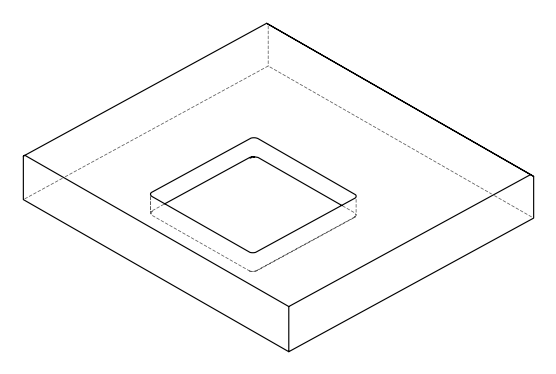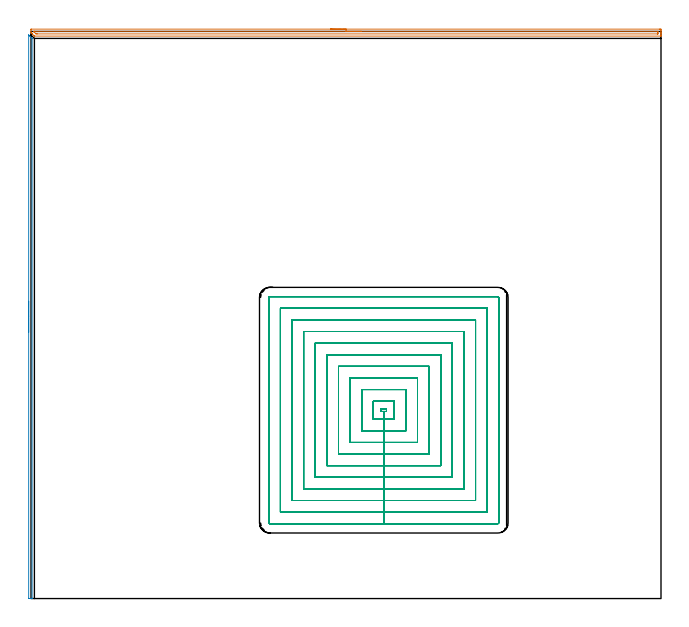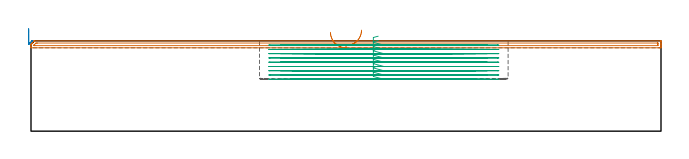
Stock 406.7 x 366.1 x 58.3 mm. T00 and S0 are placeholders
(PLAN: 3 operations, 1 tool changes, 69.9 min)
(1 AREA_MILL | FG_CHAMFER_SURFACE | UGT0205_001 | 6.67 min | 4114 mm3)
(2 AREA_MILL_1 | FG_CHAMFER_SURFACE_1 | UGT0205_001 | 3.06 min | 877 mm3)
(3 MILL_RECTANGULAR_POCKET | POCKET_RECTANGULAR_STRAIGHT | UGT0201_092 | Follow Part, ap 3, ae 75% | 60.17 min | 630134 mm3)
(TOOL UGT0205_001 | Chamfer Mill 20 x 3 x 45 deg. | D20 FL50 Z2)
(TOOL UGT0201_092 | End mill 12 mm | D12 R1 FL26 Z4)
(OP 1 AREA_MILL)
G17 G21 G94 G90
T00 M6
G54
G17 G0 G90 X193.35 Y367.6 S1061 M3
G43 Z68.3 H0
Z63.8
G94 G1 X193.388 Z62.928 F250.
X193.502 Z62.064
X193.691 Z61.212
X193.953 Z60.38
X194.287 Z59.574
X194.69 Z58.8
X195.158 Z58.064
X195.69 Z57.372
X196.279 Z56.729
X196.922 Z56.14
X197.614 Z55.608
X198.35 Z55.14
X199.124 Z54.737
X199.93 Z54.403
X200.762 Z54.141
X201.614 Z53.952
X202.478 Z53.838
X203.35 Z53.8
X405.598
X406.085 Y367.599 Z53.801
X406.567 Y367.594 Z53.803
X406.691 Y367.591 Z53.805
X406.7 Y367.117 Z54.278
Y366.842 Z54.553
Y366.234 Z55.161
Y365.683 Z55.714
Y365.35 Z56.046
Y364.799 Z56.597
Y364.466 Z56.929
Y363.801 Z57.598
Y363.463 Z57.936
Y363.115 Z58.275
X406.692 Y363.103 Z58.288
X406.533 Y363.1 Z58.3
X2.401
X2.194 Y363.104 Z58.289
X1.987 Y363.313 Z58.086
X0.912 Y364.387 Z57.011
X0.832 Y364.466 Z56.93
X0.615 Y364.685 Z56.715
X0.163 Y365.136 Z56.263
X0.019 Y365.283 Z56.115
X0.004 Y365.307 Z56.09
X0.001 Y365.35 Z56.048
X0. Y365.378 Z56.021
Y365.577 Z55.823
Y366.452 Z54.947
Y367.117 Z54.278
Y367.449 Z53.947
X0.002 Y367.591 Z53.805
X0.168 Y367.6 Z53.8
X203.35
Y366.186 Z55.214
X404.348 Y366.185 Z55.215
X404.688 Y366.179 Z55.221
X404.693 Y366.07 Z55.33
X404.699 Y365.838 Z55.562
Y365.35 Z56.05
X404.698 Y364.955 Z56.445
X404.69 Y364.558 Z56.842
X404.686 Y364.52 Z56.88
X404.668 Y364.518 Z56.882
X404.616 Y364.516 Z56.884
X404.51 Y364.515 Z56.885
X404.299 Y364.514 Z56.886
X4.139
X3.294 Y364.52 Z56.88
X3.238 Y364.521 Z56.879
X2.399 Y365.35 Z56.05
X2.263 Y365.486 Z55.914
X2.01 Y365.762 Z55.638
X2.005 Y365.774 Z55.626
X2.002 Y365.803 Z55.597
Y365.879 Z55.521
X2.01 Y366.143 Z55.257
X2.014 Y366.18 Z55.22
X2.032 Y366.182 Z55.218
X2.084 Y366.184 Z55.216
X2.19 Y366.185 Z55.215
X2.401 Y366.186 Z55.214
X203.35
X204.222 Z55.252
X205.086 Z55.366
X205.938 Z55.555
X206.77 Z55.817
X207.576 Z56.151
X208.35 Z56.554
X209.086 Z57.023
X209.778 Z57.554
X210.421 Z58.143
X211.01 Z58.786
X211.542 Z59.478
X212.01 Z60.214
X212.413 Z60.988
X212.747 Z61.794
X213.009 Z62.626
X213.198 Z63.478
X213.312 Z64.343
X213.35 Z65.214
G0 Z68.3
M5
M2
(OP 2 AREA_MILL_1)
G17 G21 G94 G90
T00 M6
G54
G17 G0 G90 X-1.5 Y171.9 S1061 M3
G43 Z68.3 H0
Z66.1
G94 G1 Y171.938 Z65.228 F250.
Y172.052 Z64.364
Y172.241 Z63.512
Y172.503 Z62.68
Y172.837 Z61.874
Y173.24 Z61.1
Y173.709 Z60.364
Y174.24 Z59.672
Y174.829 Z59.029
Y175.472 Z58.44
Y176.164 Z57.908
Y176.9 Z57.44
Y177.674 Z57.037
Y178.48 Z56.703
Y179.312 Z56.441
Y180.164 Z56.252
Y181.028 Z56.138
Y181.9 Z56.1
Y363.681
X-1.496 Y363.752 Z56.103
X-1.492 Y363.782 Z56.104
X-1.403 Y363.704 Z56.196
X-0.886 Y363.186 Z56.713
X0.48 Y361.82 Z58.08
X0.638 Y361.66 Z58.234
X0.696 Y361.595 Z58.289
X0.7 Y361.4 Z58.3
Y0.167
X0.697 Y0.01 Z58.288
X0.614 Y0.004 Z58.206
X0.525 Y0. Z58.124
X0.248 Z57.848
X-0.4 Z57.194
X-0.724 Z56.872
X-1.12 Z56.476
X-1.266 Y0.002 Z56.33
X-1.491 Y0.005 Z56.105
X-1.494 Y0.049 Z56.103
X-1.5 Y0.167 Z56.1
Y181.9
Y182.772 Z56.138
Y183.637 Z56.252
Y184.488 Z56.441
Y185.32 Z56.703
Y186.126 Z57.037
Y186.9 Z57.44
Y187.636 Z57.908
Y188.328 Z58.44
Y188.971 Z59.029
Y189.56 Z59.672
Y190.092 Z60.364
Y190.56 Z61.1
Y190.963 Z61.874
Y191.297 Z62.68
Y191.559 Z63.512
Y191.748 Z64.364
Y191.862 Z65.228
Y191.9 Z66.1
G0 Z68.3
M5
M2
(OP 3 MILL_RECTANGULAR_POCKET)
G17 G21 G94 G90
T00 M6
G54
G17 G0 G90 X224.13 Y127.4 S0 M3
G43 Z68.3 H0
Z61.3
G94 G1 X221. Z60.461 F250.
Y115.8 Z57.353
X227.75 Z55.544
Y120.8
X229.5 F500.
Y122.4
X226.
Y120.8
X227.75
Y115.8
X234.5
Y127.4
X221.
Y115.8
X227.75
Y108.3
X242.
Y134.9
X213.5
Y108.3
X227.75
Y100.8
X249.5
Y142.4
X206.
Y100.8
X227.75
Y93.3
X257.
Y149.9
X198.5
Y93.3
X227.75
Y85.8
X264.5
Y157.4
X191.
Y85.8
X227.75
Y78.3
X272.
Y164.9
X183.5
Y78.3
X227.75
Y70.8
X279.5
Y172.4
X176.
Y70.8
X227.75
Y63.3
X287.
Y179.9
X168.5
Y63.3
X227.75
Y55.8
X294.5
Y187.4
X161.
Y55.8
X227.75
Y48.3
X301.3
G3 X302. Y49. R0.7
G1 Y194.2
G3 X301.3 Y194.9 R0.7
G1 X154.2
G3 X153.5 Y194.2 R0.7
G1 Y49.
G3 X154.2 Y48.3 R0.7
G1 X227.75
X228.75
G0 X224.13 Y127.4 Z58.544
G1 X221. Z57.706 F250.
Y115.8 Z54.597
X227.75 Z52.789
Y120.8
X229.5 F500.
Y122.4
X226.
Y120.8
X227.75
Y115.8
X234.5
Y127.4
X221.
Y115.8
X227.75
Y108.3
X242.
Y134.9
X213.5
Y108.3
X227.75
Y100.8
X249.5
Y142.4
X206.
Y100.8
X227.75
Y93.3
X257.
Y149.9
X198.5
Y93.3
X227.75
Y85.8
X264.5
Y157.4
X191.
Y85.8
X227.75
Y78.3
X272.
Y164.9
X183.5
Y78.3
X227.75
Y70.8
X279.5
Y172.4
X176.
Y70.8
X227.75
Y63.3
X287.
Y179.9
X168.5
Y63.3
X227.75
Y55.8
X294.5
Y187.4
X161.
Y55.8
X227.75
Y48.3
X301.3
G3 X302. Y49. R0.7
G1 Y194.2
G3 X301.3 Y194.9 R0.7
G1 X154.2
G3 X153.5 Y194.2 R0.7
G1 Y49.
G3 X154.2 Y48.3 R0.7
G1 X227.75
X228.75
G0 X224.13 Y127.4 Z55.789
G1 X221. Z54.95 F250.
Y115.8 Z51.842
X227.75 Z50.033
Y120.8
X229.5 F500.
Y122.4
X226.
Y120.8
X227.75
Y115.8
X234.5
Y127.4
X221.
Y115.8
X227.75
Y108.3
X242.
Y134.9
X213.5
Y108.3
X227.75
Y100.8
X249.5
Y142.4
X206.
Y100.8
X227.75
Y93.3
X257.
Y149.9
X198.5
Y93.3
X227.75
Y85.8
X264.5
Y157.4
X191.
Y85.8
X227.75
Y78.3
X272.
Y164.9
X183.5
Y78.3
X227.75
Y70.8
X279.5
Y172.4
X176.
Y70.8
X227.75
Y63.3
X287.
Y179.9
X168.5
Y63.3
X227.75
Y55.8
X294.5
Y187.4
X161.
Y55.8
X227.75
Y48.3
X301.3
G3 X302. Y49. R0.7
G1 Y194.2
G3 X301.3 Y194.9 R0.7
G1 X154.2
G3 X153.5 Y194.2 R0.7
G1 Y49.
G3 X154.2 Y48.3 R0.7
G1 X227.75
X228.75
G0 X224.13 Y127.4 Z53.033
G1 X221. Z52.195 F250.
Y115.8 Z49.086
X227.75 Z47.278
Y120.8
X229.5 F500.
Y122.4
X226.
Y120.8
X227.75
Y115.8
X234.5
Y127.4
X221.
Y115.8
X227.75
Y108.3
X242.
Y134.9
X213.5
Y108.3
X227.75
Y100.8
X249.5
Y142.4
X206.
Y100.8
X227.75
Y93.3
X257.
Y149.9
X198.5
Y93.3
X227.75
Y85.8
X264.5
Y157.4
X191.
Y85.8
X227.75
Y78.3
X272.
Y164.9
X183.5
Y78.3
X227.75
Y70.8
X279.5
Y172.4
X176.
Y70.8
X227.75
Y63.3
X287.
Y179.9
X168.5
Y63.3
X227.75
Y55.8
X294.5
Y187.4
X161.
Y55.8
X227.75
Y48.3
X301.3
G3 X302. Y49. R0.7
G1 Y194.2
G3 X301.3 Y194.9 R0.7
G1 X154.2
G3 X153.5 Y194.2 R0.7
G1 Y49.
G3 X154.2 Y48.3 R0.7
G1 X227.75
X228.75
G0 X224.13 Y127.4 Z50.278
G1 X221. Z49.439 F250.
Y115.8 Z46.331
X227.75 Z44.522
Y120.8
X229.5 F500.
Y122.4
X226.
Y120.8
X227.75
Y115.8
X234.5
Y127.4
X221.
Y115.8
X227.75
Y108.3
X242.
Y134.9
X213.5
Y108.3
X227.75
Y100.8
X249.5
Y142.4
X206.
Y100.8
X227.75
Y93.3
X257.
Y149.9
X198.5
Y93.3
X227.75
Y85.8
X264.5
Y157.4
X191.
Y85.8
X227.75
Y78.3
X272.
Y164.9
X183.5
Y78.3
X227.75
Y70.8
X279.5
Y172.4
X176.
Y70.8
X227.75
Y63.3
X287.
Y179.9
X168.5
Y63.3
X227.75
Y55.8
X294.5
Y187.4
X161.
Y55.8
X227.75
Y48.3
X301.3
G3 X302. Y49. R0.7
G1 Y194.2
G3 X301.3 Y194.9 R0.7
G1 X154.2
G3 X153.5 Y194.2 R0.7
G1 Y49.
G3 X154.2 Y48.3 R0.7
G1 X227.75
X228.75
G0 X224.13 Y127.4 Z47.522
G1 X221. Z46.684 F250.
Y115.8 Z43.575
X227.75 Z41.767
Y120.8
X229.5 F500.
Y122.4
X226.
Y120.8
X227.75
Y115.8
X234.5
Y127.4
X221.
Y115.8
X227.75
Y108.3
X242.
Y134.9
X213.5
Y108.3
X227.75
Y100.8
X249.5
Y142.4
X206.
Y100.8
X227.75
Y93.3
X257.
Y149.9
X198.5
Y93.3
X227.75
Y85.8
X264.5
Y157.4
X191.
Y85.8
X227.75
Y78.3
X272.
Y164.9
X183.5
Y78.3
X227.75
Y70.8
X279.5
Y172.4
X176.
Y70.8
X227.75
Y63.3
X287.
Y179.9
X168.5
Y63.3
X227.75
Y55.8
X294.5
Y187.4
X161.
Y55.8
X227.75
Y48.3
X301.3
G3 X302. Y49. R0.7
G1 Y194.2
G3 X301.3 Y194.9 R0.7
G1 X154.2
G3 X153.5 Y194.2 R0.7
G1 Y49.
G3 X154.2 Y48.3 R0.7
G1 X227.75
X228.75
G0 X224.13 Y127.4 Z44.767
G1 X221. Z43.928 F250.
Y115.8 Z40.82
X227.75 Z39.011
Y120.8
X229.5 F500.
Y122.4
X226.
Y120.8
X227.75
Y115.8
X234.5
Y127.4
X221.
Y115.8
X227.75
Y108.3
X242.
Y134.9
X213.5
Y108.3
X227.75
Y100.8
X249.5
Y142.4
X206.
Y100.8
X227.75
Y93.3
X257.
Y149.9
X198.5
Y93.3
X227.75
Y85.8
X264.5
Y157.4
X191.
Y85.8
X227.75
Y78.3
X272.
Y164.9
X183.5
Y78.3
X227.75
Y70.8
X279.5
Y172.4
X176.
Y70.8
X227.75
Y63.3
X287.
Y179.9
X168.5
Y63.3
X227.75
Y55.8
X294.5
Y187.4
X161.
Y55.8
X227.75
Y48.3
X301.3
G3 X302. Y49. R0.7
G1 Y194.2
G3 X301.3 Y194.9 R0.7
G1 X154.2
G3 X153.5 Y194.2 R0.7
G1 Y49.
G3 X154.2 Y48.3 R0.7
G1 X227.75
X228.75
G0 X224.13 Y127.4 Z42.011
G1 X221. Z41.172 F250.
Y115.8 Z38.064
X227.75 Z36.256
Y120.8
X229.5 F500.
Y122.4
X226.
Y120.8
X227.75
Y115.8
X234.5
Y127.4
X221.
Y115.8
X227.75
Y108.3
X242.
Y134.9
X213.5
Y108.3
X227.75
Y100.8
X249.5
Y142.4
X206.
Y100.8
X227.75
Y93.3
X257.
Y149.9
X198.5
Y93.3
X227.75
Y85.8
X264.5
Y157.4
X191.
Y85.8
X227.75
Y78.3
X272.
Y164.9
X183.5
Y78.3
X227.75
Y70.8
X279.5
Y172.4
X176.
Y70.8
X227.75
Y63.3
X287.
Y179.9
X168.5
Y63.3
X227.75
Y55.8
X294.5
Y187.4
X161.
Y55.8
X227.75
Y48.3
X301.3
G3 X302. Y49. R0.7
G1 Y194.2
G3 X301.3 Y194.9 R0.7
G1 X154.2
G3 X153.5 Y194.2 R0.7
G1 Y49.
G3 X154.2 Y48.3 R0.7
G1 X227.75
X228.75
G0 X224.13 Y127.4 Z39.256
G1 X221. Z38.417 F250.
Y115.8 Z35.309
X227.75 Z33.5
Y120.8
X229.5 F500.
Y122.4
X226.
Y120.8
X227.75
Y115.8
X234.5
Y127.4
X221.
Y115.8
X227.75
Y108.3
X242.
Y134.9
X213.5
Y108.3
X227.75
Y100.8
X249.5
Y142.4
X206.
Y100.8
X227.75
Y93.3
X257.
Y149.9
X198.5
Y93.3
X227.75
Y85.8
X264.5
Y157.4
X191.
Y85.8
X227.75
Y78.3
X272.
Y164.9
X183.5
Y78.3
X227.75
Y70.8
X279.5
Y172.4
X176.
Y70.8
X227.75
Y63.3
X287.
Y179.9
X168.5
Y63.3
X227.75
Y55.8
X294.5
Y187.4
X161.
Y55.8
X227.75
Y48.3
X301.3
G3 X302. Y49. R0.7
G1 Y194.2
G3 X301.3 Y194.9 R0.7
G1 X154.2
G3 X153.5 Y194.2 R0.7
G1 Y49.
G3 X154.2 Y48.3 R0.7
G1 X227.75
X228.75
G0 Z68.3
M5
M2
